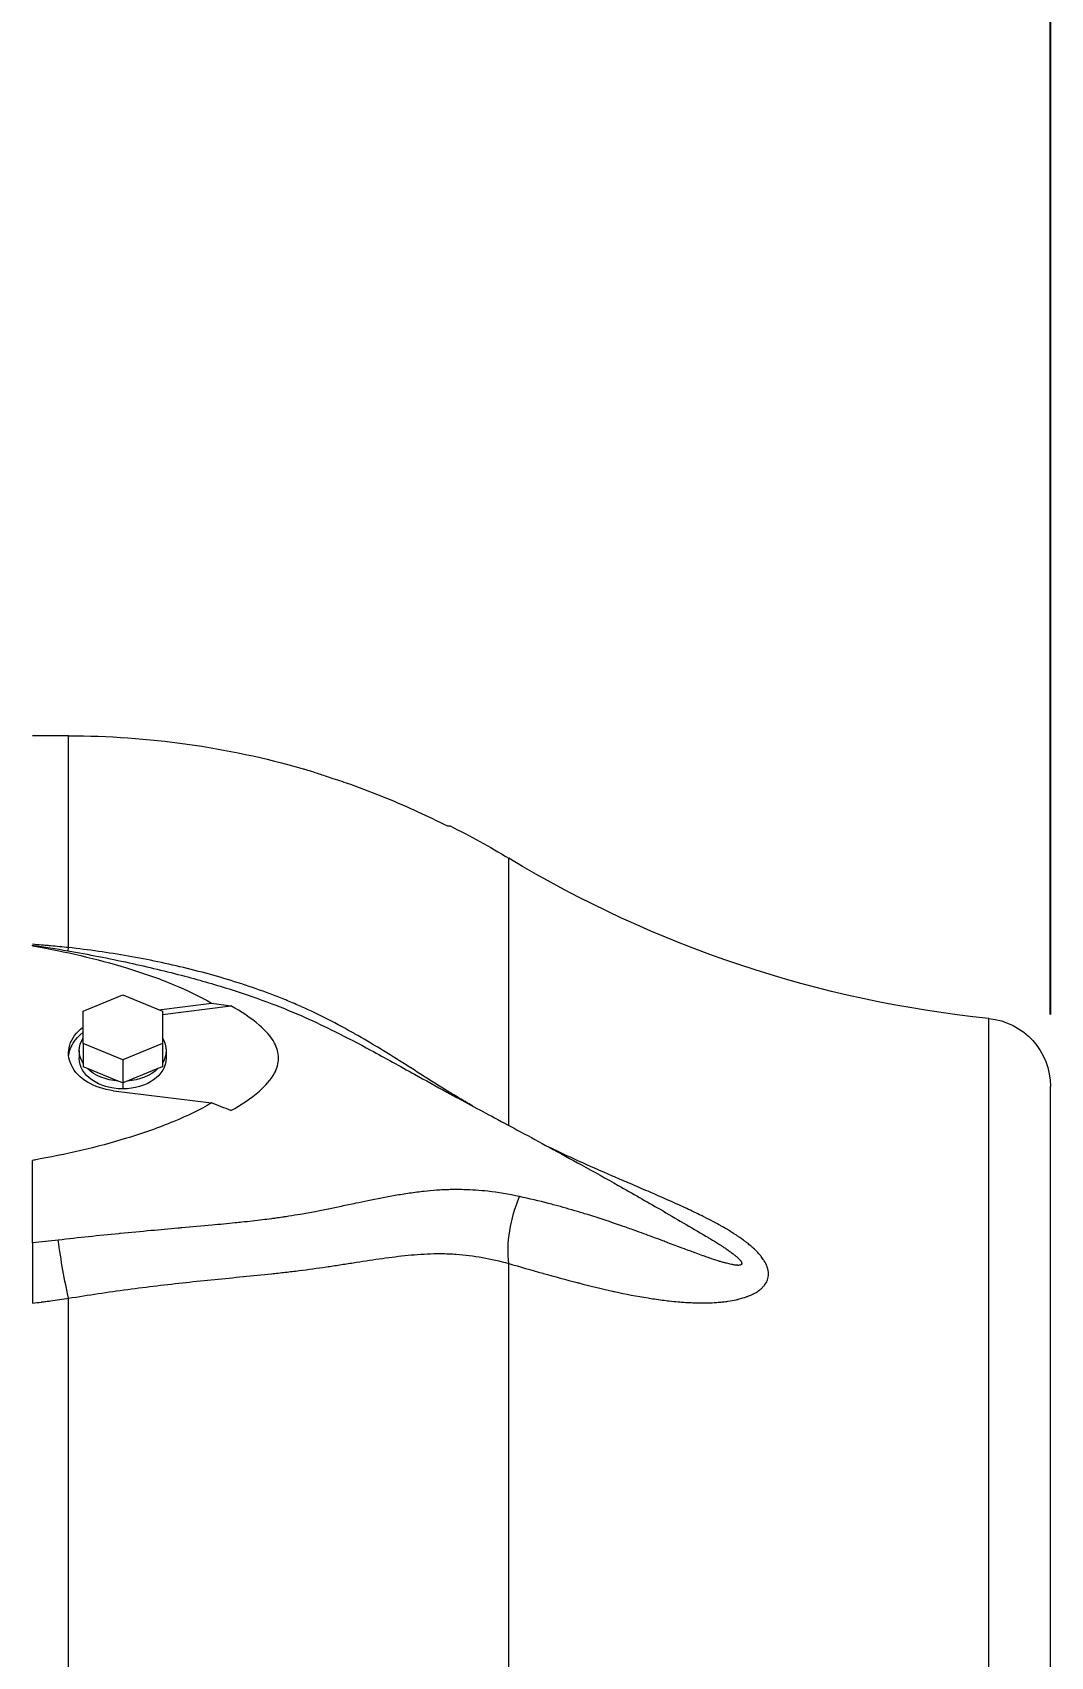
# Model space of a CAD drawing. Header units: millimetres. Extents: x -2122 to 22797, y 3569 to 89276.
# Drawn here: x 11657 to 11939, y 17787.1 to 18237.3 of the extents above; entities that cross this region are included whole.
import ezdxf

# ---------------------------------------------------------------- set-up
doc = ezdxf.new("R2010")
doc.units = ezdxf.units.MM
doc.header["$LTSCALE"] = 20
doc.layers.add('IA-DIM', color=7, linetype='Continuous')
doc.layers.add('IA-TRAZ', color=8, linetype='Continuous', lineweight=5)
doc.styles.add('ING-AMB', font='romans.shx', dxfattribs={"width": 0.75, "oblique": 15})
doc.dimstyles.new('ING-AMB 20', dxfattribs={"dimscale": 20, "dimtxt": 3, "dimasz": 2.5, "dimexe": 1, "dimexo": 1, "dimgap": 1, "dimtad": 1, "dimdec": 0, "dimzin": 0, "dimdsep": 46, "dimtxsty": 'ING-AMB', "dimcen": 0.1, "dimclrd": 7, "dimclre": 7, "dimclrt": 2, "dimadec": 0, "dimazin": 0, "dimtfac": 1, "dimtdec": 0, "dimtmove": 0, "dimatfit": 0, "dimfxl": 1.25, "dimtolj": 1, "dimtzin": 0, "dimarcsym": 1})

# ---------------------------------------------------------------- blocks, each defined once
blk = doc.blocks.new('*D148')
at = {"layer": 'Defpoints', "color": 0, "transparency": 16777216}
for p in [(11939.02, 18936.98), (8790.96, 17983.38), (11939.02, 17945.02)]:
    blk.add_point(p, dxfattribs=at)
at = {"layer": 'IA-DIM', "color": 7, "lineweight": -2, "transparency": 16777216}
for p, q in [((8790.96, 18003.38), (8790.96, 18956.98)), ((11939.02, 17965.02), (11939.02, 18956.98)), ((8840.96, 18936.98), (11889.02, 18936.98))]:
    blk.add_line(p, q, dxfattribs=at)
at = {"layer": 'IA-DIM', "color": 7, "transparency": 16777216}
for points in [[(8840.96, 18945.31), (8840.96, 18928.65), (8790.96, 18936.98)], [(11889.02, 18945.31), (11889.02, 18928.65), (11939.02, 18936.98)]]:
    blk.add_solid(points, dxfattribs=at)
at = {"layer": 'IA-DIM', "color": 2, "transparency": 16777216, "insert": (10364.99, 18986.98), "char_height": 60, "attachment_point": 5, "style": 'ING-AMB'}
blk.add_mtext('\\A1;3148', dxfattribs=at)
blk = doc.blocks.new('A$C3179e9da')
at = {"color": 0, "linetype": 'Continuous', "lineweight": 0}
for p, q in [((-151.1, -31426.37), (-151.1, -31833.73)), ((-273.06, -31435.99), (-273.06, -31824.11)), ((-18.08, -31437.97), (-18.08, -31901.69)), ((-1, -31451.34), (-1, -31882.79)), ((-151.1, -31872.01), (-151.1, -31946.09)), ((-260.66, -31881.63), (-233.45, -31878.24)), ((-258.06, -31883.8), (-258.06, -31882.14)), ((-259.3, -31884.31), (-267.82, -31887.79)), ((-258.06, -31883.8), (-259.3, -31884.31)), ((-256.82, -31884.31), (-258.06, -31883.8)), ((-258.06, -31890.24), (-258.06, -31883.8)), ((-248.3, -31887.79), (-256.82, -31884.31)), ((-270.11, -31892.78), (-270.11, -31890.66)), ((-267.82, -31887.79), (-269.06, -31888.29)), ((-269.06, -31894.73), (-269.06, -31888.29)), ((-258.06, -31890.24), (-269.06, -31894.73)), ((-247.06, -31894.73), (-258.06, -31890.24)), ((-247.06, -31888.29), (-248.3, -31887.79)), ((-247.06, -31894.73), (-247.06, -31888.29)), ((-246.01, -31892.78), (-246.01, -31890.66)), ((-269.06, -31894.73), (-269.06, -31903.71)), ((-247.06, -31903.71), (-247.06, -31894.73)), ((-269.06, -31903.71), (-258.06, -31908.2)), ((-258.06, -31908.2), (-247.06, -31903.71)), ((-248.01, -31904.1), (-233.45, -31905.91)), ((-247.06, -31902.8), (-228.06, -31905.17)), ((-273.06, -31921.33), (-273.06, -31980.05)), ((-273.06, -31980.05), (-283.06, -31980.05))]:
    blk.add_line(p, q, dxfattribs=at)
for centre, radius, start, end in [((-20, -31882.79), 19, 275.8027, 0), ((14.27, -32220.05), 320, 95.8027, 121.1169), ((-273.06, -31744.05), 236, 296.6111, 301.1169), ((-273.06, -31744.05), 236, 270, 285.9873)]:
    blk.add_arc(centre, radius, start, end, dxfattribs=at)
for centre, major_axis, ratio, start_param, end_param in [((-273.06, -31835.2), (-3.18, -19.75), 0.10518, -2.150071, -1.29658), ((-140.76, -31844.76), (5.37, -19.26), 0.470975, -2.30544, -1.303189), ((-258.06, -31892.08), (-15, 0), 0.707107, -1.396263, 0.747584), ((-258.06, -31890.66), (-12.05, 0), 0.707107, -1.570796, 0), ((-258.06, -31890.66), (12.05, 0), 0.707107, 0, 1.570796), ((-258.06, -31892.78), (-12.05, 0), 0.707107, -1.467751, -0.626644), ((-258.06, -31892.78), (-12.05, 0), 0.707107, -2.514949, -1.673842), ((-258.06, -31890.66), (-15, 0), 0.707107, 0.066716, 0.747584), ((-258.06, -31892.78), (-12.05, 0), 0.707107, -0.420554, 0.420554), ((-258.06, -31892.78), (12.05, 0), 0.707107, -0.420554, 0.420554), ((-273.06, -31937.97), (-2.13, 19.89), 0.157874, -0.596185, -0.510995)]:
    blk.add_ellipse(centre, major_axis=major_axis, ratio=ratio, start_param=start_param, end_param=end_param, dxfattribs=at)
for points, knots in [([(-283.06, -31839.45), (-283.06, -31839.27), (-283.06, -31839.09), (-283.06, -31838.74), (-283.06, -31838.56), (-283.06, -31838.03), (-283.06, -31837.67), (-283.06, -31836.6), (-283.06, -31835.87), (-283.06, -31833.7), (-283.06, -31832.24), (-283.06, -31829.37), (-283.06, -31827.96), (-283.06, -31825.24), (-283.06, -31823.94), (-283.06, -31822.73)], [0, 0, 0, 0, 0.054706, 0.054706, 0.109384, 0.109384, 0.218651, 0.218651, 0.436809, 0.436809, 0.871848, 0.871848, 1.308188, 1.308188, 1.744626, 1.744626, 1.744626, 1.744626]), ([(-283.06, -31822.73), (-282.24, -31822.83), (-281.42, -31822.94), (-280.6, -31823.05), (-280.55, -31823.05), (-280.49, -31823.06), (-280.44, -31823.07), (-280.39, -31823.07), (-280.34, -31823.08), (-280.28, -31823.09), (-280.18, -31823.1), (-280.07, -31823.11), (-279.97, -31823.13), (-279.76, -31823.16), (-279.55, -31823.18), (-279.34, -31823.21), (-278.92, -31823.27), (-278.5, -31823.32), (-278.08, -31823.38), (-278.07, -31823.38), (-278.06, -31823.38), (-278.05, -31823.39), (-276.39, -31823.61), (-274.72, -31823.85), (-273.06, -31824.11)], [0, 0, 0, 0, 0.00248843, 0.00248843, 0.00248843, 0.00264776, 0.00264776, 0.00264776, 0.00280708, 0.00280708, 0.00280708, 0.00312574, 0.00312574, 0.00312574, 0.00376304, 0.00376304, 0.00376304, 0.00503764, 0.00503764, 0.00503764, 0.00506794, 0.00506794, 0.00506794, 0.01013587, 0.01013587, 0.01013587, 0.01013587]), ([(-151.1, -31833.73), (-147.99, -31832.83), (-144.86, -31831.92), (-141.69, -31831.03), (-141.63, -31831.01), (-141.57, -31831), (-141.51, -31830.98), (-138.4, -31830.11), (-135.27, -31829.25), (-132.11, -31828.44), (-131.98, -31828.4), (-131.85, -31828.37), (-131.73, -31828.34), (-128.63, -31827.54), (-125.51, -31826.78), (-122.36, -31826.08), (-122.17, -31826.04), (-121.98, -31826), (-121.79, -31825.96), (-118.71, -31825.29), (-115.61, -31824.68), (-112.49, -31824.18), (-112.24, -31824.14), (-111.98, -31824.1), (-111.72, -31824.06), (-110.33, -31823.84), (-108.92, -31823.65), (-107.52, -31823.48), (-107.24, -31823.44), (-106.95, -31823.41), (-106.66, -31823.38), (-105.82, -31823.28), (-104.98, -31823.2), (-104.13, -31823.13), (-103.6, -31823.08), (-103.07, -31823.04), (-102.54, -31823), (-102.23, -31822.98), (-101.92, -31822.96), (-101.61, -31822.94), (-100.26, -31822.87), (-98.92, -31822.82), (-97.59, -31822.82), (-97.26, -31822.82), (-96.94, -31822.82), (-96.62, -31822.83), (-95.8, -31822.84), (-94.98, -31822.87), (-94.17, -31822.91), (-93.69, -31822.94), (-93.21, -31822.97), (-92.73, -31823.02), (-92.41, -31823.04), (-92.09, -31823.08), (-91.77, -31823.11), (-91.3, -31823.16), (-90.83, -31823.22), (-90.36, -31823.29), (-89.59, -31823.41), (-88.82, -31823.54), (-88.07, -31823.71), (-87.79, -31823.77), (-87.5, -31823.84), (-87.22, -31823.91), (-86.77, -31824.03), (-86.32, -31824.15), (-85.89, -31824.29), (-85.63, -31824.38), (-85.37, -31824.46), (-85.12, -31824.55), (-85.03, -31824.59), (-84.93, -31824.62), (-84.84, -31824.66), (-84.49, -31824.79), (-84.15, -31824.93), (-83.83, -31825.08), (-83.61, -31825.18), (-83.4, -31825.28), (-83.2, -31825.39), (-82.78, -31825.61), (-82.37, -31825.85), (-82, -31826.11), (-81.84, -31826.22), (-81.69, -31826.33), (-81.55, -31826.44), (-81.43, -31826.53), (-81.31, -31826.63), (-81.19, -31826.73), (-81.07, -31826.83), (-80.95, -31826.94), (-80.84, -31827.05), (-80.72, -31827.17), (-80.6, -31827.29), (-80.49, -31827.42), (-80.4, -31827.52), (-80.32, -31827.62), (-80.24, -31827.72), (-79.93, -31828.12), (-79.67, -31828.55), (-79.48, -31829.02), (-79.46, -31829.08), (-79.43, -31829.15), (-79.41, -31829.22), (-79.33, -31829.45), (-79.26, -31829.69), (-79.22, -31829.93), (-79.21, -31829.97), (-79.2, -31830.01), (-79.2, -31830.04), (-79.15, -31830.32), (-79.13, -31830.6), (-79.14, -31830.88), (-79.14, -31830.89), (-79.14, -31830.89), (-79.14, -31830.9), (-79.14, -31831.19), (-79.17, -31831.49), (-79.22, -31831.79), (-79.23, -31831.82), (-79.24, -31831.85), (-79.24, -31831.88), (-79.3, -31832.15), (-79.37, -31832.42), (-79.46, -31832.7), (-79.48, -31832.76), (-79.51, -31832.83), (-79.53, -31832.89), (-79.73, -31833.44), (-80.01, -31833.98), (-80.34, -31834.52), (-80.42, -31834.64), (-80.5, -31834.76), (-80.58, -31834.88), (-80.7, -31835.06), (-80.83, -31835.24), (-80.96, -31835.42), (-81.07, -31835.57), (-81.18, -31835.71), (-81.3, -31835.85), (-81.42, -31836), (-81.55, -31836.16), (-81.68, -31836.31), (-81.82, -31836.46), (-81.96, -31836.62), (-82.11, -31836.77), (-82.5, -31837.2), (-82.92, -31837.61), (-83.36, -31838.01), (-83.55, -31838.18), (-83.75, -31838.36), (-83.95, -31838.53), (-84.28, -31838.82), (-84.62, -31839.1), (-84.97, -31839.37), (-85.08, -31839.46), (-85.19, -31839.55), (-85.3, -31839.63), (-85.54, -31839.82), (-85.78, -31840), (-86.02, -31840.18), (-86.48, -31840.51), (-86.94, -31840.84), (-87.41, -31841.16), (-87.68, -31841.34), (-87.95, -31841.52), (-88.22, -31841.7), (-88.97, -31842.19), (-89.74, -31842.67), (-90.51, -31843.14), (-91, -31843.42), (-91.48, -31843.71), (-91.98, -31843.99), (-92.28, -31844.16), (-92.58, -31844.33), (-92.89, -31844.5), (-93.38, -31844.77), (-93.88, -31845.04), (-94.38, -31845.31), (-95.19, -31845.74), (-96, -31846.16), (-96.82, -31846.57), (-97.12, -31846.73), (-97.43, -31846.88), (-97.73, -31847.03), (-99.07, -31847.69), (-100.41, -31848.33), (-101.76, -31848.96), (-102.05, -31849.1), (-102.34, -31849.23), (-102.63, -31849.37), (-105.67, -31850.77), (-108.72, -31852.11), (-111.77, -31853.43), (-112.02, -31853.54), (-112.27, -31853.64), (-112.52, -31853.75), (-114.17, -31854.46), (-115.82, -31855.17), (-117.47, -31855.88), (-118.93, -31856.5), (-120.38, -31857.13), (-121.83, -31857.75), (-122.02, -31857.84), (-122.21, -31857.92), (-122.39, -31858), (-125.54, -31859.36), (-128.66, -31860.73), (-131.76, -31862.14), (-131.89, -31862.2), (-132.01, -31862.25), (-132.13, -31862.31), (-134.67, -31863.47), (-137.2, -31864.65), (-139.7, -31865.86)], [0, 0, 0, 0, 0.0109077, 0.0109077, 0.0109077, 0.0111198, 0.0111198, 0.0111198, 0.0218154, 0.0218154, 0.0218154, 0.0222434, 0.0222434, 0.0222434, 0.032723, 0.032723, 0.032723, 0.0333645, 0.0333645, 0.0333645, 0.0436307, 0.0436307, 0.0436307, 0.0444742, 0.0444742, 0.0444742, 0.0490845, 0.0490845, 0.0490845, 0.0500208, 0.0500208, 0.0500208, 0.0527909, 0.0527909, 0.0527909, 0.0545384, 0.0545384, 0.0545384, 0.0555578, 0.0555578, 0.0555578, 0.0599922, 0.0599922, 0.0599922, 0.0610702, 0.0610702, 0.0610702, 0.0638136, 0.0638136, 0.0638136, 0.0654461, 0.0654461, 0.0654461, 0.0665448, 0.0665448, 0.0665448, 0.068173, 0.068173, 0.068173, 0.0708999, 0.0708999, 0.0708999, 0.071949, 0.071949, 0.071949, 0.0736268, 0.0736268, 0.0736268, 0.0746123, 0.0746123, 0.0746123, 0.0749903, 0.0749903, 0.0749903, 0.0763537, 0.0763537, 0.0763537, 0.0772409, 0.0772409, 0.0772409, 0.0790807, 0.0790807, 0.0790807, 0.0798255, 0.0798255, 0.0798255, 0.0804441, 0.0804441, 0.0804441, 0.0810982, 0.0810982, 0.0810982, 0.0818076, 0.0818076, 0.0818076, 0.0823581, 0.0823581, 0.0823581, 0.0845345, 0.0845345, 0.0845345, 0.084844, 0.084844, 0.084844, 0.085898, 0.085898, 0.085898, 0.0860702, 0.0860702, 0.0860702, 0.0872614, 0.0872614, 0.0872614, 0.0872894, 0.0872894, 0.0872894, 0.0885021, 0.0885021, 0.0885021, 0.0886249, 0.0886249, 0.0886249, 0.089725, 0.089725, 0.089725, 0.0899883, 0.0899883, 0.0899883, 0.0922131, 0.0922131, 0.0922131, 0.0927153, 0.0927153, 0.0927153, 0.0934744, 0.0934744, 0.0934744, 0.0940787, 0.0940787, 0.0940787, 0.0947487, 0.0947487, 0.0947487, 0.0954422, 0.0954422, 0.0954422, 0.0973367, 0.0973367, 0.0973367, 0.0981691, 0.0981691, 0.0981691, 0.0995326, 0.0995326, 0.0995326, 0.099968, 0.099968, 0.099968, 0.100896, 0.100896, 0.100896, 0.1026333, 0.1026333, 0.1026333, 0.1036229, 0.1036229, 0.1036229, 0.1063498, 0.1063498, 0.1063498, 0.1080395, 0.1080395, 0.1080395, 0.1090768, 0.1090768, 0.1090768, 0.11077, 0.11077, 0.11077, 0.1135113, 0.1135113, 0.1135113, 0.1145306, 0.1145306, 0.1145306, 0.1190126, 0.1190126, 0.1190126, 0.1199844, 0.1199844, 0.1199844, 0.130072, 0.130072, 0.130072, 0.1308921, 0.1308921, 0.1308921, 0.136346, 0.136346, 0.136346, 0.1411754, 0.1411754, 0.1411754, 0.1417998, 0.1417998, 0.1417998, 0.1522909, 0.1522909, 0.1522909, 0.1527075, 0.1527075, 0.1527075, 0.1613137, 0.1613137, 0.1613137, 0.1613137]), ([(-273.06, -31824.11), (-267.57, -31825.01), (-262.11, -31825.83), (-256.69, -31826.55), (-256.69, -31826.55), (-256.68, -31826.55), (-256.67, -31826.56), (-251.26, -31827.28), (-245.88, -31827.92), (-240.55, -31828.49), (-240.54, -31828.5), (-240.53, -31828.5), (-240.52, -31828.5), (-235.19, -31829.07), (-229.91, -31829.59), (-224.68, -31830.1), (-224.67, -31830.1), (-224.65, -31830.1), (-224.64, -31830.11), (-222.04, -31830.36), (-219.45, -31830.62), (-216.88, -31830.89), (-215.59, -31831.03), (-214.3, -31831.17), (-213.02, -31831.32), (-212.38, -31831.39), (-211.74, -31831.46), (-211.1, -31831.54), (-210.47, -31831.62), (-209.83, -31831.7), (-209.19, -31831.78), (-209.18, -31831.78), (-209.17, -31831.78), (-209.16, -31831.78), (-206.63, -31832.1), (-204.13, -31832.45), (-201.64, -31832.81), (-201.63, -31832.81), (-201.62, -31832.81), (-201.61, -31832.82), (-200.37, -31833), (-199.14, -31833.18), (-197.92, -31833.37), (-197.91, -31833.37), (-197.9, -31833.37), (-197.89, -31833.37), (-196.67, -31833.56), (-195.45, -31833.75), (-194.24, -31833.94), (-194.24, -31833.94), (-194.23, -31833.94), (-194.22, -31833.94), (-191.79, -31834.32), (-189.39, -31834.69), (-187, -31835.03), (-184.62, -31835.37), (-182.25, -31835.69), (-179.89, -31835.94), (-179.88, -31835.94), (-179.88, -31835.94), (-179.88, -31835.94), (-177.52, -31836.19), (-175.17, -31836.37), (-172.81, -31836.45), (-172.8, -31836.46), (-172.79, -31836.46), (-172.79, -31836.46), (-171.61, -31836.5), (-170.43, -31836.51), (-169.25, -31836.49), (-169.24, -31836.49), (-169.24, -31836.49), (-169.23, -31836.49), (-168.63, -31836.48), (-168.04, -31836.46), (-167.44, -31836.43), (-166.85, -31836.41), (-166.26, -31836.37), (-165.67, -31836.33), (-165.66, -31836.33), (-165.65, -31836.33), (-165.64, -31836.33), (-163.25, -31836.15), (-160.83, -31835.84), (-158.41, -31835.4), (-155.98, -31834.96), (-153.54, -31834.4), (-151.1, -31833.73)], [0, 0, 0, 0, 0.0165644, 0.0165644, 0.0165644, 0.0165822, 0.0165822, 0.0165822, 0.0331314, 0.0331314, 0.0331314, 0.0331645, 0.0331645, 0.0331645, 0.0497035, 0.0497035, 0.0497035, 0.0497467, 0.0497467, 0.0497467, 0.0579934, 0.0579934, 0.0579934, 0.0621397, 0.0621397, 0.0621397, 0.0642134, 0.0642134, 0.0642134, 0.0662873, 0.0662873, 0.0662873, 0.066329, 0.066329, 0.066329, 0.0745865, 0.0745865, 0.0745865, 0.0746201, 0.0746201, 0.0746201, 0.0787378, 0.0787378, 0.0787378, 0.0787656, 0.0787656, 0.0787656, 0.0828903, 0.0828903, 0.0828903, 0.0829112, 0.0829112, 0.0829112, 0.0911975, 0.0911975, 0.0911975, 0.0994934, 0.0994934, 0.0994934, 0.0995051, 0.0995051, 0.0995051, 0.1077846, 0.1077846, 0.1077846, 0.1078089, 0.1078089, 0.1078089, 0.1119301, 0.1119301, 0.1119301, 0.1119578, 0.1119578, 0.1119578, 0.1140311, 0.1140311, 0.1140311, 0.1160757, 0.1160757, 0.1160757, 0.1161037, 0.1161037, 0.1161037, 0.1243864, 0.1243864, 0.1243864, 0.1326579, 0.1326579, 0.1326579, 0.1326579]), ([(-96.47, -31841.35), (-96.22, -31841.2), (-95.97, -31841.05), (-95.72, -31840.9), (-94.98, -31840.46), (-94.25, -31840.01), (-93.52, -31839.55), (-93.14, -31839.31), (-92.76, -31839.07), (-92.38, -31838.83), (-92.14, -31838.67), (-91.9, -31838.51), (-91.66, -31838.35), (-91.4, -31838.18), (-91.13, -31838), (-90.87, -31837.82), (-90.52, -31837.58), (-90.17, -31837.33), (-89.83, -31837.08), (-89.72, -31837), (-89.6, -31836.92), (-89.49, -31836.83), (-89.3, -31836.69), (-89.11, -31836.55), (-88.93, -31836.4), (-88.72, -31836.24), (-88.51, -31836.08), (-88.31, -31835.91), (-88.22, -31835.83), (-88.13, -31835.75), (-88.04, -31835.68), (-87.96, -31835.61), (-87.88, -31835.54), (-87.8, -31835.47), (-87.65, -31835.33), (-87.51, -31835.2), (-87.37, -31835.05), (-87.31, -31835), (-87.25, -31834.94), (-87.2, -31834.88), (-87.07, -31834.74), (-86.94, -31834.59), (-86.83, -31834.44), (-86.8, -31834.4), (-86.77, -31834.36), (-86.75, -31834.33), (-86.68, -31834.23), (-86.63, -31834.12), (-86.58, -31834.02), (-86.58, -31834), (-86.57, -31833.98), (-86.57, -31833.97), (-86.54, -31833.9), (-86.53, -31833.83), (-86.52, -31833.76), (-86.52, -31833.76), (-86.52, -31833.75), (-86.52, -31833.74), (-86.52, -31833.68), (-86.54, -31833.61), (-86.56, -31833.56), (-86.56, -31833.56), (-86.57, -31833.56), (-86.57, -31833.55), (-86.59, -31833.5), (-86.63, -31833.46), (-86.67, -31833.43), (-86.69, -31833.42), (-86.7, -31833.41), (-86.71, -31833.4), (-86.75, -31833.38), (-86.78, -31833.36), (-86.82, -31833.34), (-86.94, -31833.29), (-87.06, -31833.27), (-87.19, -31833.25), (-87.23, -31833.25), (-87.26, -31833.24), (-87.3, -31833.24), (-87.4, -31833.23), (-87.5, -31833.23), (-87.6, -31833.23), (-87.64, -31833.23), (-87.68, -31833.24), (-87.72, -31833.24), (-87.88, -31833.24), (-88.04, -31833.26), (-88.21, -31833.28), (-88.3, -31833.29), (-88.38, -31833.3), (-88.47, -31833.31), (-88.77, -31833.35), (-89.07, -31833.41), (-89.37, -31833.47), (-89.82, -31833.56), (-90.28, -31833.67), (-90.74, -31833.79), (-90.9, -31833.83), (-91.06, -31833.87), (-91.22, -31833.92), (-91.56, -31834.01), (-91.9, -31834.11), (-92.25, -31834.21), (-92.53, -31834.3), (-92.81, -31834.38), (-93.09, -31834.47), (-93.91, -31834.73), (-94.74, -31835), (-95.56, -31835.28), (-96, -31835.43), (-96.43, -31835.58), (-96.87, -31835.74), (-97.03, -31835.79), (-97.19, -31835.85), (-97.35, -31835.91), (-97.96, -31836.12), (-98.58, -31836.35), (-99.19, -31836.57), (-99.69, -31836.75), (-100.19, -31836.93), (-100.69, -31837.12), (-101.47, -31837.41), (-102.25, -31837.7), (-103.03, -31837.99), (-103.69, -31838.24), (-104.36, -31838.49), (-105.02, -31838.74), (-105.69, -31839), (-106.37, -31839.25), (-107.04, -31839.51), (-107.49, -31839.68), (-107.95, -31839.85), (-108.4, -31840.02), (-109.32, -31840.36), (-110.25, -31840.71), (-111.18, -31841.06), (-112.85, -31841.68), (-114.52, -31842.29), (-116.2, -31842.9), (-117.4, -31843.33), (-118.61, -31843.76), (-119.82, -31844.18), (-122.83, -31845.23), (-125.86, -31846.24), (-128.9, -31847.19), (-129.95, -31847.52), (-131, -31847.84), (-132.05, -31848.15), (-134.15, -31848.77), (-136.25, -31849.37), (-138.36, -31849.94), (-138.93, -31850.09), (-139.49, -31850.24), (-140.06, -31850.38), (-142.73, -31851.08), (-145.41, -31851.72), (-148.09, -31852.3)], [0.0604561, 0.0604561, 0.0604561, 0.0604561, 0.06137097, 0.06137097, 0.06137097, 0.06406324, 0.06406324, 0.06406324, 0.0654566, 0.0654566, 0.0654566, 0.06635121, 0.06635121, 0.06635121, 0.06733602, 0.06733602, 0.06733602, 0.06863918, 0.06863918, 0.06863918, 0.06906663, 0.06906663, 0.06906663, 0.06978317, 0.06978317, 0.06978317, 0.07057738, 0.07057738, 0.07057738, 0.07092715, 0.07092715, 0.07092715, 0.07123756, 0.07123756, 0.07123756, 0.07183124, 0.07183124, 0.07183124, 0.07207114, 0.07207114, 0.07207114, 0.07264313, 0.07264313, 0.07264313, 0.0727809, 0.0727809, 0.0727809, 0.07315172, 0.07315172, 0.07315172, 0.07321513, 0.07321513, 0.07321513, 0.07347695, 0.07347695, 0.07347695, 0.07350112, 0.07350112, 0.07350112, 0.07378712, 0.07378712, 0.07378712, 0.07379768, 0.07379768, 0.07379768, 0.07407312, 0.07407312, 0.07407312, 0.07415819, 0.07415819, 0.07415819, 0.07435911, 0.07435911, 0.07435911, 0.07493111, 0.07493111, 0.07493111, 0.07507888, 0.07507888, 0.07507888, 0.0755031, 0.0755031, 0.0755031, 0.07565432, 0.07565432, 0.07565432, 0.07630792, 0.07630792, 0.07630792, 0.07664709, 0.07664709, 0.07664709, 0.07779107, 0.07779107, 0.07779107, 0.07949109, 0.07949109, 0.07949109, 0.08007905, 0.08007905, 0.08007905, 0.08133679, 0.08133679, 0.08133679, 0.08236702, 0.08236702, 0.08236702, 0.08536957, 0.08536957, 0.08536957, 0.08694296, 0.08694296, 0.08694296, 0.08752279, 0.08752279, 0.08752279, 0.0897344, 0.0897344, 0.0897344, 0.09151891, 0.09151891, 0.09151891, 0.09431361, 0.09431361, 0.09431361, 0.09667376, 0.09667376, 0.09667376, 0.09907144, 0.09907144, 0.09907144, 0.1006708, 0.1006708, 0.1006708, 0.10395162, 0.10395162, 0.10395162, 0.10982269, 0.10982269, 0.10982269, 0.11403527, 0.11403527, 0.11403527, 0.12451646, 0.12451646, 0.12451646, 0.12812647, 0.12812647, 0.12812647, 0.13534164, 0.13534164, 0.13534164, 0.13727836, 0.13727836, 0.13727836, 0.14643026, 0.14643026, 0.14643026, 0.14643026]), ([(-283.06, -31839.45), (-283.06, -31845.12), (-283.06, -31851.03), (-283.06, -31857.03), (-283.06, -31858.81), (-283.06, -31860.58), (-283.06, -31862.34)], [0.1630107, 0.1630107, 0.1630107, 0.1630107, 0.25, 0.25, 0.25, 0.2757716, 0.2757716, 0.2757716, 0.2757716]), ([(-283.06, -31922.03), (-279.78, -31921.54), (-276.5, -31921.01), (-267.57, -31919.44), (-261.9, -31918.34), (-251.1, -31915.98), (-245.94, -31914.75), (-236.45, -31912.23), (-232.09, -31910.97), (-224.07, -31908.42), (-220.39, -31907.14), (-213.63, -31904.58), (-210.54, -31903.3), (-204.72, -31900.71), (-201.97, -31899.41), (-195.92, -31896.4), (-192.65, -31894.68), (-185.34, -31890.73), (-181.29, -31888.47), (-174.23, -31884.55), (-171.23, -31882.89), (-166.01, -31880.04), (-163.79, -31878.84), (-159.38, -31876.46), (-157.19, -31875.28), (-152.6, -31872.82), (-150.21, -31871.54), (-145.16, -31868.82), (-142.51, -31867.39), (-136.87, -31864.32), (-133.89, -31862.69), (-127.5, -31859.17), (-124.11, -31857.27), (-116.84, -31853.17), (-112.97, -31850.97), (-104.87, -31846.29), (-100.65, -31843.82), (-96.47, -31841.35)], [0, 0, 0, 0, 10.000761, 10.000761, 27.345874, 27.345874, 43.235561, 43.235561, 56.826176, 56.826176, 68.537286, 68.537286, 78.70014, 78.70014, 88.105742, 88.105742, 99.604305, 99.604305, 113.806513, 113.806513, 124.070979, 124.070979, 131.644143, 131.644143, 139.199577, 139.199577, 147.590924, 147.590924, 157.086962, 157.086962, 168.037423, 168.037423, 180.81987, 180.81987, 195.771785, 195.771785, 212.496863, 212.496863, 212.496863, 212.496863]), ([(-148.09, -31852.3), (-151.05, -31852.95), (-154, -31853.43), (-156.93, -31853.76), (-159.15, -31854), (-161.37, -31854.16), (-163.57, -31854.21), (-164.32, -31854.23), (-165.07, -31854.24), (-165.82, -31854.24), (-166.34, -31854.24), (-166.85, -31854.23), (-167.37, -31854.22), (-167.59, -31854.21), (-167.81, -31854.21), (-168.04, -31854.2), (-168.77, -31854.18), (-169.51, -31854.14), (-170.24, -31854.09), (-170.54, -31854.08), (-170.84, -31854.06), (-171.14, -31854.04), (-172.27, -31853.95), (-173.4, -31853.85), (-174.52, -31853.73), (-175.88, -31853.58), (-177.24, -31853.41), (-178.6, -31853.21), (-179.93, -31853.02), (-181.25, -31852.8), (-182.57, -31852.57), (-185.1, -31852.14), (-187.63, -31851.64), (-190.17, -31851.12), (-191.27, -31850.89), (-192.38, -31850.66), (-193.48, -31850.43), (-194.82, -31850.15), (-196.17, -31849.86), (-197.53, -31849.58), (-198.7, -31849.33), (-199.88, -31849.08), (-201.07, -31848.84), (-201.1, -31848.84), (-201.13, -31848.83), (-201.16, -31848.83), (-202.36, -31848.58), (-203.56, -31848.34), (-204.78, -31848.11), (-206.13, -31847.85), (-207.48, -31847.6), (-208.85, -31847.36), (-209.89, -31847.18), (-210.94, -31847.01), (-211.99, -31846.84), (-212.27, -31846.8), (-212.55, -31846.75), (-212.82, -31846.71), (-213.15, -31846.66), (-213.47, -31846.61), (-213.8, -31846.56), (-214.4, -31846.48), (-215.01, -31846.39), (-215.62, -31846.3), (-216.03, -31846.25), (-216.44, -31846.19), (-216.85, -31846.14), (-217.67, -31846.03), (-218.5, -31845.92), (-219.32, -31845.82), (-221.21, -31845.59), (-223.11, -31845.38), (-225.02, -31845.18), (-225.65, -31845.11), (-226.29, -31845.04), (-226.93, -31844.98), (-229.05, -31844.76), (-231.17, -31844.56), (-233.31, -31844.36), (-236.09, -31844.1), (-238.89, -31843.86), (-241.7, -31843.61), (-242.05, -31843.58), (-242.41, -31843.54), (-242.76, -31843.51), (-245.22, -31843.3), (-247.69, -31843.08), (-250.17, -31842.85), (-253.01, -31842.59), (-255.86, -31842.33), (-258.72, -31842.05), (-258.86, -31842.04), (-259.01, -31842.03), (-259.15, -31842.01), (-264.72, -31841.47), (-270.31, -31840.88), (-275.92, -31840.22)], [0, 0, 0, 0, 0.0098946, 0.0098946, 0.0098946, 0.0174159, 0.0174159, 0.0174159, 0.0199904, 0.0199904, 0.0199904, 0.0217699, 0.0217699, 0.0217699, 0.0225385, 0.0225385, 0.0225385, 0.0250846, 0.0250846, 0.0250846, 0.0261238, 0.0261238, 0.0261238, 0.0300542, 0.0300542, 0.0300542, 0.0348318, 0.0348318, 0.0348318, 0.0394953, 0.0394953, 0.0394953, 0.048401, 0.048401, 0.048401, 0.0522477, 0.0522477, 0.0522477, 0.0569113, 0.0569113, 0.0569113, 0.0609556, 0.0609556, 0.0609556, 0.0610538, 0.0610538, 0.0610538, 0.0651355, 0.0651355, 0.0651355, 0.0696636, 0.0696636, 0.0696636, 0.0731154, 0.0731154, 0.0731154, 0.0740175, 0.0740175, 0.0740175, 0.0750784, 0.0750784, 0.0750784, 0.0770484, 0.0770484, 0.0770484, 0.0783715, 0.0783715, 0.0783715, 0.0810248, 0.0810248, 0.0810248, 0.0870795, 0.0870795, 0.0870795, 0.089101, 0.089101, 0.089101, 0.0957874, 0.0957874, 0.0957874, 0.1044954, 0.1044954, 0.1044954, 0.105595, 0.105595, 0.105595, 0.1132033, 0.1132033, 0.1132033, 0.1219113, 0.1219113, 0.1219113, 0.1223538, 0.1223538, 0.1223538, 0.1393271, 0.1393271, 0.1393271, 0.1393271]), ([(-233.45, -31878.24), (-236.68, -31876.34), (-240.27, -31874.63), (-248.1, -31871.37), (-252.53, -31869.82), (-265.17, -31865.95), (-274.06, -31863.91), (-282.7, -31862.4), (-282.88, -31862.37), (-283.06, -31862.34)], [0.000001, 0.000001, 0.000001, 0.000001, 1.260361, 1.260361, 2.716248, 2.716248, 5.371588, 5.371588, 5.427589, 5.427589, 5.427589, 5.427589]), ([(-161.01, -31877.34), (-162.47, -31878.19), (-163.93, -31879.05), (-165.38, -31879.93), (-165.39, -31879.93), (-165.39, -31879.93), (-165.4, -31879.93), (-165.99, -31880.29), (-166.57, -31880.64), (-167.16, -31881), (-167.75, -31881.36), (-168.35, -31881.73), (-168.94, -31882.09), (-168.94, -31882.09), (-168.94, -31882.1), (-168.95, -31882.1), (-170.13, -31882.83), (-171.3, -31883.56), (-172.48, -31884.31), (-173.66, -31885.05), (-174.84, -31885.8), (-176.02, -31886.55), (-177.2, -31887.3), (-178.38, -31888.05), (-179.56, -31888.8), (-181.92, -31890.3), (-184.28, -31891.78), (-186.66, -31893.22), (-186.66, -31893.23), (-186.67, -31893.23), (-186.67, -31893.24), (-189.04, -31894.68), (-191.42, -31896.09), (-193.82, -31897.45), (-193.83, -31897.45), (-193.84, -31897.46), (-193.85, -31897.47), (-196.24, -31898.82), (-198.66, -31900.13), (-201.1, -31901.37), (-201.12, -31901.38), (-201.13, -31901.39), (-201.15, -31901.4), (-203.59, -31902.64), (-206.06, -31903.83), (-208.56, -31904.94), (-208.58, -31904.95), (-208.59, -31904.96), (-208.61, -31904.97), (-209.87, -31905.53), (-211.14, -31906.07), (-212.42, -31906.6), (-213.69, -31907.13), (-214.98, -31907.64), (-216.27, -31908.13), (-218.83, -31909.11), (-221.42, -31910.04), (-224.04, -31910.9), (-224.06, -31910.91), (-224.08, -31910.91), (-224.1, -31910.92), (-229.35, -31912.66), (-234.7, -31914.18), (-240.12, -31915.51), (-240.14, -31915.52), (-240.15, -31915.52), (-240.17, -31915.53), (-245.59, -31916.86), (-251.05, -31918), (-256.53, -31918.97), (-256.54, -31918.97), (-256.54, -31918.97), (-256.55, -31918.97), (-262.03, -31919.93), (-267.54, -31920.72), (-273.06, -31921.33)], [0.0115217, 0.0115217, 0.0115217, 0.0115217, 0.0166239, 0.0166239, 0.0166239, 0.0166398, 0.0166398, 0.0166398, 0.0187046, 0.0187046, 0.0187046, 0.0207859, 0.0207859, 0.0207859, 0.0207997, 0.0207997, 0.0207997, 0.0249504, 0.0249504, 0.0249504, 0.0291168, 0.0291168, 0.0291168, 0.0332795, 0.0332795, 0.0332795, 0.0415994, 0.0415994, 0.0415994, 0.0416222, 0.0416222, 0.0416222, 0.0499193, 0.0499193, 0.0499193, 0.0499595, 0.0499595, 0.0499595, 0.0582392, 0.0582392, 0.0582392, 0.0582936, 0.0582936, 0.0582936, 0.066559, 0.066559, 0.066559, 0.0666223, 0.0666223, 0.0666223, 0.0707842, 0.0707842, 0.0707842, 0.0749445, 0.0749445, 0.0749445, 0.0831988, 0.0831988, 0.0831988, 0.0832614, 0.0832614, 0.0832614, 0.0998386, 0.0998386, 0.0998386, 0.0998851, 0.0998851, 0.0998851, 0.1164783, 0.1164783, 0.1164783, 0.1165027, 0.1165027, 0.1165027, 0.1331181, 0.1331181, 0.1331181, 0.1331181]), ([(-228.06, -31876.15), (-228.96, -31876.51), (-229.85, -31876.86), (-231.65, -31877.55), (-232.55, -31877.9), (-233.45, -31878.24)], [0.000001, 0.000001, 0.000001, 0.000001, 0.2909617, 0.2909617, 0.5819383, 0.5819383, 0.5819383, 0.5819383]), ([(-228.06, -31876.15), (-225.24, -31877.74), (-222.47, -31879.56), (-218.5, -31883.03), (-216.98, -31884.69), (-215.28, -31887.84), (-214.87, -31889.23), (-214.88, -31892.13), (-215.29, -31893.52), (-217.01, -31896.67), (-218.54, -31898.34), (-222.52, -31901.79), (-225.27, -31903.59), (-228.06, -31905.17)], [0.000001, 0.000001, 0.000001, 0.000001, 1.082435, 1.082435, 1.896008, 1.896008, 2.508718, 2.508718, 3.12169, 3.12169, 3.938855, 3.938855, 5.012793, 5.012793, 5.012793, 5.012793]), ([(-283.06, -31921.82), (-282.89, -31921.79), (-282.71, -31921.76), (-274.08, -31920.25), (-265.19, -31918.2), (-252.55, -31914.34), (-248.11, -31912.79), (-240.28, -31909.53), (-236.68, -31907.81), (-233.45, -31905.91)], [0, 0, 0, 0, 0.053099, 0.053099, 2.66792, 2.66792, 4.103265, 4.103265, 5.345744, 5.345744, 5.345744, 5.345744]), ([(-233.45, -31905.91), (-232.55, -31905.8), (-231.65, -31905.68), (-229.85, -31905.43), (-228.96, -31905.3), (-228.06, -31905.17)], [0.000001, 0.000001, 0.000001, 0.000001, 0.2909698, 0.2909698, 0.5819227, 0.5819227, 0.5819227, 0.5819227]), ([(-273.06, -31921.33), (-274.72, -31921.5), (-276.39, -31921.65), (-278.05, -31921.81), (-278.06, -31921.81), (-278.07, -31921.81), (-278.08, -31921.81), (-278.5, -31921.85), (-278.92, -31921.88), (-279.34, -31921.92), (-279.55, -31921.94), (-279.76, -31921.96), (-279.97, -31921.98), (-280.07, -31921.99), (-280.18, -31921.99), (-280.28, -31922), (-280.34, -31922.01), (-280.39, -31922.01), (-280.44, -31922.02), (-280.49, -31922.02), (-280.55, -31922.03), (-280.6, -31922.03), (-281.42, -31922.1), (-282.24, -31922.17), (-283.06, -31922.24)], [0, 0, 0, 0, 0.00506794, 0.00506794, 0.00506794, 0.00509823, 0.00509823, 0.00509823, 0.00637283, 0.00637283, 0.00637283, 0.00701014, 0.00701014, 0.00701014, 0.00732879, 0.00732879, 0.00732879, 0.00748812, 0.00748812, 0.00748812, 0.00764744, 0.00764744, 0.00764744, 0.01013587, 0.01013587, 0.01013587, 0.01013587]), ([(-199.8, -31968.25), (-198.17, -31967.71), (-196.57, -31967.16), (-188.45, -31964.26), (-182.18, -31961.7), (-173.59, -31957.77), (-170.85, -31956.45), (-168.08, -31955.05)], [-38.840339, -38.840339, -38.840339, -38.840339, -38.359265, -38.359265, -36.392268, -36.392268, -35.490014, -35.490014, -35.490014, -35.490014]), ([(-208.06, -31970.92), (-208.06, -31970.92), (-208.01, -31970.91), (-207.8, -31970.84), (-207.58, -31970.77), (-206.8, -31970.52), (-206.09, -31970.3), (-204.29, -31969.72), (-203.18, -31969.36), (-201.27, -31968.74), (-200.54, -31968.49), (-199.8, -31968.25)], [-3.23298, -3.23298, -3.23298, -3.23298, -3.069277, -3.069277, -2.836117, -2.836117, -2.45231, -2.45231, -2.041294, -2.041294, -1.802327, -1.802327, -1.802327, -1.802327])]:
    blk.add_open_spline(points, degree=3, knots=knots, dxfattribs=at)
for points in [[(-275.92, -31840.22), (-278.29, -31839.94), (-280.67, -31839.69), (-283.06, -31839.45)], [(-283.06, -31921.82), (-283.06, -31921.96), (-283.06, -31922.03), (-283.06, -31922.03)], [(-168.08, -31955.05), (-167.58, -31955.05), (-167.35, -31955.05), (-167.35, -31955.05)]]:
    blk.add_open_spline(points, degree=3, dxfattribs=at)

msp = doc.modelspace()

# ---------------------------------------------------------------- block references
at = {"layer": 'IA-TRAZ', "xscale": -1, "rotation": 180}
msp.add_blockref('A$C3179e9da', (11940.02, -13937.72), dxfattribs=at)

# ---------------------------------------------------------------- dimensions: what is measured, and where the dimension line sits
at = {"layer": 'IA-DIM'}
dim = msp.add_linear_dim(base=(11939.02, 18936.98), p1=(8790.96, 17983.38), p2=(11939.02, 17945.02), dimstyle='ING-AMB 20', override={"dimpost": '\\X'}, dxfattribs=at)
dim.commit()
dim.dimension.update_dxf_attribs({"geometry": '*D148', "text_midpoint": (10364.99, 18986.98)})

doc.saveas('drawing.dxf')
